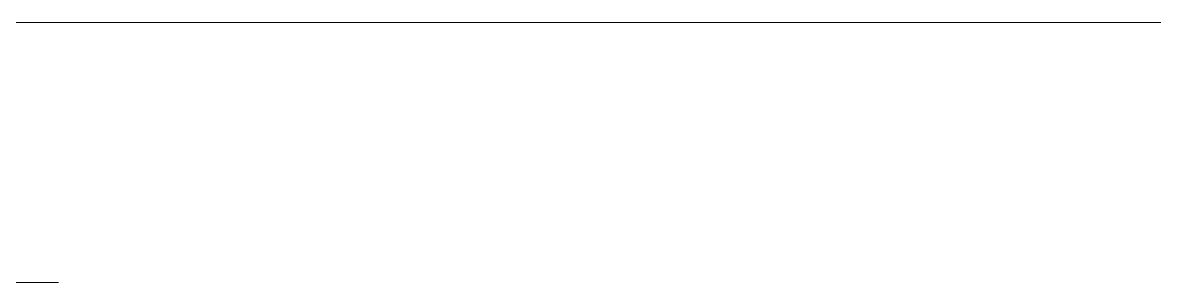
# Model space of a CAD drawing. Header units: millimetres. Extents: x -515342 to 330399, y -224905 to 507333.
# Drawn here: x 259920 to 260553, y 92191 to 92336 of the extents above; entities that cross this region are included whole.
import ezdxf

# ---------------------------------------------------------------- set-up
doc = ezdxf.new("R2010")
doc.units = ezdxf.units.MM
for name, color, linetype, lineweight in [('Аннотация', 7, 'Continuous', 0), ('Ограждение', 7, 'Continuous', 0), ('Отметки', 7, 'Continuous', 0)]:
    doc.layers.add(name, color=color, linetype=linetype, lineweight=lineweight)

# ---------------------------------------------------------------- blocks, each defined once
blk = doc.blocks.new('Ограждение - Ограждение-9890180-О_АР_П_Разрез 2-2')
at = {"layer": 'Ограждение'}
blk.add_line((7920, 4305), (-2264.94, 4305), dxfattribs=at)
blk = doc.blocks.new('Высотные отметки - Стрелка вверх-5091-О_АР_П_Разрез 2-2')
at = {"layer": 'Аннотация'}
blk.add_line((-16559.54, 12670), (-17159.54, 12670), dxfattribs=at)

msp = doc.modelspace()

# ---------------------------------------------------------------- block references
at = {"layer": 'Ограждение'}
msp.add_blockref('Ограждение - Ограждение-9890180-О_АР_П_Разрез 2-2', (261359.7107, 88031.3929), dxfattribs=at)
at = {"layer": 'Отметки', "extrusion": (0, 0, -1)}
msp.add_blockref('Высотные отметки - Стрелка вверх-5091-О_АР_П_Разрез 2-2', (-242780.6024, 79521.3929), dxfattribs=at)

doc.saveas('drawing.dxf')
